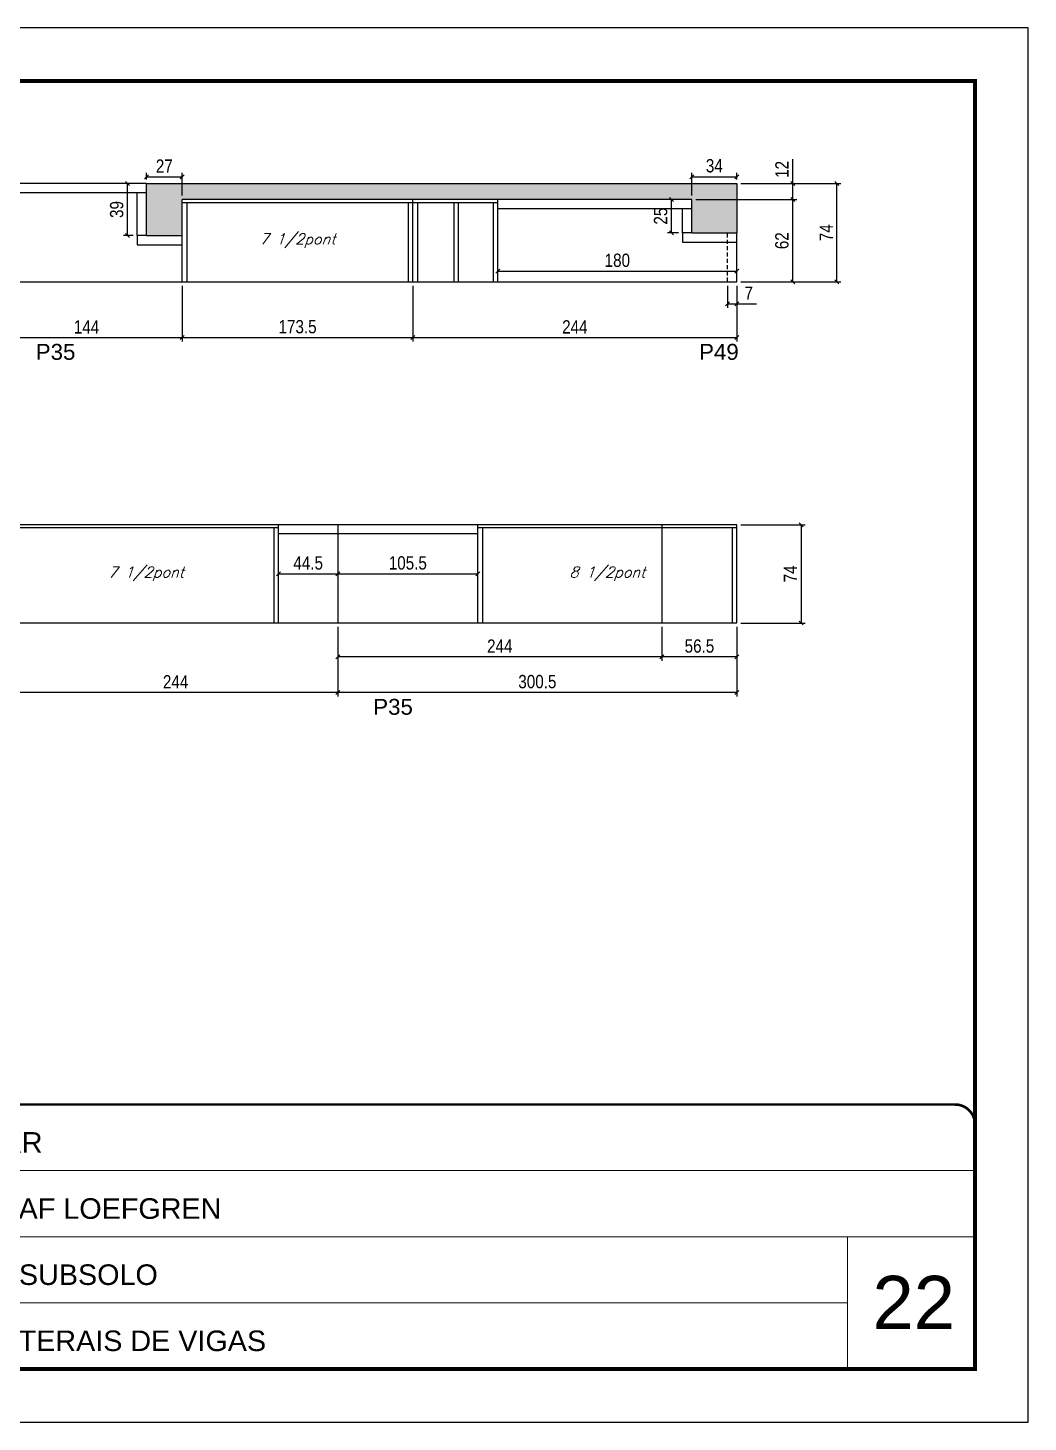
# Model space of a CAD drawing. Extents: x 3309 to 9590, y -2522 to 14608.
# Drawn here: x 5640 to 6393, y 7815 to 8865 of the extents above; entities that cross this region are included whole.
import ezdxf

# ---------------------------------------------------------------- set-up
doc = ezdxf.new("R2010")
doc.units = 0
for name, pattern in [('CONTINUO', [0]), ('DASHED', [0.75, 0.5, -0.25]), ('HIDDEN2', [4.7625, 3.175, -1.5875])]:
    doc.linetypes.add(name, pattern=pattern)
for name, color, linetype in [('5', 5, 'Continuous'), ('COTA', 241, 'Continuous'), ('Painéis', 200, 'Continuous'), ('SARR_2.2x7', 40, 'Continuous'), ('SARR_3.5x7', 81, 'Continuous'), ('texto', 7, 'Continuous')]:
    doc.layers.add(name, color=color, linetype=linetype)
for name, color, linetype, lineweight in [('CARIMBO', 255, 'Continuous', 9), ('Folhas', 255, 'Continuous', 9), ('SARRAFO DE PRESSAO', 251, 'DASHED', 9)]:
    doc.layers.add(name, color=color, linetype=linetype, lineweight=lineweight)
doc.layers.add('Laje_Perimetro', color=7, linetype='Continuous', plot=False)
doc.styles.add('ARIAL', font='arial.ttf')
doc.styles.add('COTA TECNICA', font='techl___.ttf', dxfattribs={"height": 10})
doc.styles.add('Romans', font='romans.shx')
doc.styles.get("Standard").update_dxf_attribs({"font": 'arial.ttf'})
doc.styles.add('Tecnologia', font='')
doc.styles.get('Tecnologia').set_extended_font_data('Forgotten Futurist')
doc.dimstyles.new('PAINEL', dxfattribs={"dimtxt": 10, "dimasz": 3, "dimexe": 3, "dimexo": 3, "dimgap": 3, "dimtad": 1, "dimdec": 1, "dimzin": 12, "dimdsep": 46, "dimtxsty": 'COTA TECNICA', "dimblk1": 'OBLIQUE', "dimblk2": 'OBLIQUE', "dimsah": 1, "dimcen": 0.9, "dimclrd": 4, "dimclre": 4, "dimclrt": 240, "dimadec": 1, "dimazin": 3, "dimtfac": 1, "dimtdec": 1, "dimtmove": 0, "dimatfit": 3, "dimfxl": 1, "dimtolj": 1, "dimtzin": 12, "dimarcsym": 0})

# ---------------------------------------------------------------- blocks, each defined once
blk = doc.blocks.new('9999999999')
at = {"color": 30, "linetype": 'CONTINUO'}
for p, q in [((98564.6, 34230.2), (98564.6, 34429.4)), ((98564.6, 34379.6), (99584, 34379.6)), ((98564.6, 34329.8), (99488, 34329.8)), ((99584, 34329.8), (99488, 34329.8)), ((99488, 34329.8), (99488, 34230.2)), ((98564.6, 34280), (99488, 34280))]:
    blk.add_line(p, q, dxfattribs=at)
at = {"color": 30, "linetype": 'CONTINUO', "const_width": 2}
blk.add_lwpolyline([(99584, 34230.2), (99584, 34414.4, 0.414214), (99569, 34429.4), (98229, 34429.4, 0.414214), (98214, 34414.4), (98214, 34245.2, 0.414214), (98229, 34230.2), (99584, 34230.2)], format="xyb", dxfattribs=at)
at = {"layer": 'Folhas'}
blk.add_lwpolyline([(98139, 34190.2), (99624, 34190.2), (99624, 35240.2), (98139, 35240.2)], close=True, dxfattribs=at)
at = {"layer": 'Folhas', "color": 30, "const_width": 3}
blk.add_lwpolyline([(98214, 34230.2), (99584, 34230.2), (99584, 35200.2), (98214, 35200.2)], close=True, dxfattribs=at)
at = {"color": 7, "linetype": 'Continuous', "ltscale": 5, "style": 'ARIAL'}
for s, height, p in [('SKR', 15.48, (98837.7, 34393.1)), ('LEAF LOEFGREN', 15.483, (98837.7, 34343.3)), ('4° SUBSOLO', 15.48, (98837.7, 34293.5)), ('NOVA SISTEMAS CONSTRUTIVOS', 11.059, (98263.2, 34267.2)), ('LATERAIS DE VIGAS', 15.483, (98837.7, 34243.7))]:
    blk.add_text(s, height=height, dxfattribs=at).set_placement(p)
at = {"layer": 'Folhas', "color": 7, "style": 'Tecnologia', "width": 1.5}
for s, p in [('CLIENTE:', (98573.7, 34397.2)), ('OBRA:', (98573.7, 34347.3)), ('PAVIMENTO:', (98573.7, 34297.5)), ('PROJETO:', (98573.7, 34247.7))]:
    blk.add_text(s, height=14, dxfattribs=at).set_placement(p)
blk = doc.blocks.new('_Oblique')
at = {"color": 0, "linetype": 'ByBlock', "lineweight": -2}
blk.add_line((-0.5, -0.5), (0.5, 0.5), dxfattribs=at)
blk = doc.blocks.new('*D788')
at = {"layer": 'COTA', "color": 4, "lineweight": -2, "transparency": 16777216}
for p, q in [((5612.2, 8670.7), (5612.2, 8628.7)), ((5756.2, 8670.7), (5756.2, 8628.7)), ((5612.2, 8631.7), (5756.2, 8631.7))]:
    blk.add_line(p, q, dxfattribs=at)
at = {"layer": 'Defpoints', "color": 0, "transparency": 16777216}
for p in [(5612.2, 8673.7), (5756.2, 8673.7), (5756.2, 8631.7)]:
    blk.add_point(p, dxfattribs=at)
at = {"layer": 'COTA', "color": 4, "lineweight": -2, "transparency": 16777216, "xscale": 3, "yscale": 3, "zscale": 3, "rotation": 180}
blk.add_blockref('_Oblique', (5612.2, 8631.7), dxfattribs=at)
at = {"layer": 'COTA', "color": 4, "lineweight": -2, "transparency": 16777216, "xscale": 3, "yscale": 3, "zscale": 3}
blk.add_blockref('_Oblique', (5756.2, 8631.7), dxfattribs=at)
at = {"layer": 'COTA', "color": 240, "transparency": 16777216, "insert": (5684.2, 8639.8), "char_height": 10, "attachment_point": 5, "style": 'COTA TECNICA'}
blk.add_mtext('\\A1;144', dxfattribs=at)
blk = doc.blocks.new('*D789')
at = {"layer": 'COTA', "color": 4, "lineweight": -2, "transparency": 16777216}
for p, q in [((5756.2, 8670.7), (5756.2, 8628.7)), ((5929.7, 8670.7), (5929.7, 8628.7)), ((5756.2, 8631.7), (5929.7, 8631.7))]:
    blk.add_line(p, q, dxfattribs=at)
at = {"layer": 'Defpoints', "color": 0, "transparency": 16777216}
for p in [(5756.2, 8673.7), (5929.7, 8673.7), (5929.7, 8631.7)]:
    blk.add_point(p, dxfattribs=at)
at = {"layer": 'COTA', "color": 4, "lineweight": -2, "transparency": 16777216, "xscale": 3, "yscale": 3, "zscale": 3, "rotation": 180}
blk.add_blockref('_Oblique', (5756.2, 8631.7), dxfattribs=at)
at = {"layer": 'COTA', "color": 4, "lineweight": -2, "transparency": 16777216, "xscale": 3, "yscale": 3, "zscale": 3}
blk.add_blockref('_Oblique', (5929.7, 8631.7), dxfattribs=at)
at = {"layer": 'COTA', "color": 240, "transparency": 16777216, "insert": (5843, 8639.9), "char_height": 10, "attachment_point": 5, "style": 'COTA TECNICA'}
blk.add_mtext('\\A1;173.5', dxfattribs=at)
blk = doc.blocks.new('*D790')
at = {"layer": 'COTA', "color": 4, "lineweight": -2, "transparency": 16777216}
for p, q in [((5929.7, 8670.7), (5929.7, 8628.7)), ((6173.7, 8670.7), (6173.7, 8628.7)), ((5929.7, 8631.7), (6173.7, 8631.7))]:
    blk.add_line(p, q, dxfattribs=at)
at = {"layer": 'Defpoints', "color": 0, "transparency": 16777216}
for p in [(5929.7, 8673.7), (6173.7, 8673.7), (6173.7, 8631.7)]:
    blk.add_point(p, dxfattribs=at)
at = {"layer": 'COTA', "color": 4, "lineweight": -2, "transparency": 16777216, "xscale": 3, "yscale": 3, "zscale": 3, "rotation": 180}
blk.add_blockref('_Oblique', (5929.7, 8631.7), dxfattribs=at)
at = {"layer": 'COTA', "color": 4, "lineweight": -2, "transparency": 16777216, "xscale": 3, "yscale": 3, "zscale": 3}
blk.add_blockref('_Oblique', (6173.7, 8631.7), dxfattribs=at)
at = {"layer": 'COTA', "color": 240, "transparency": 16777216, "insert": (6051.7, 8639.8), "char_height": 10, "attachment_point": 5, "style": 'COTA TECNICA'}
blk.add_mtext('\\A1;244', dxfattribs=at)
blk = doc.blocks.new('*D791')
at = {"layer": 'COTA', "color": 4, "lineweight": -2, "transparency": 16777216}
for p, q in [((6142.7, 8735.7), (6218.7, 8735.7)), ((6215.7, 8673.7), (6215.7, 8735.7)), ((6176.7, 8673.7), (6218.7, 8673.7))]:
    blk.add_line(p, q, dxfattribs=at)
at = {"layer": 'Defpoints', "color": 0, "transparency": 16777216}
for p in [(6139.7, 8735.7), (6215.7, 8735.7), (6173.7, 8673.7)]:
    blk.add_point(p, dxfattribs=at)
at = {"layer": 'COTA', "color": 4, "lineweight": -2, "transparency": 16777216, "xscale": 3, "yscale": 3, "zscale": 3}
for p, rotation in [((6215.7, 8735.7), 90), ((6215.7, 8673.7), 270)]:
    blk.add_blockref('_Oblique', p, dxfattribs=dict(at, rotation=rotation))
at = {"layer": 'COTA', "color": 240, "transparency": 16777216, "insert": (6207.6, 8704.7), "char_height": 10, "attachment_point": 5, "rotation": 90, "style": 'COTA TECNICA'}
blk.add_mtext('\\A1;62', dxfattribs=at)
blk = doc.blocks.new('*D792')
at = {"layer": 'COTA', "color": 4, "lineweight": -2, "transparency": 16777216}
for p, q in [((6215.7, 8747.7), (6215.7, 8766)), ((6176.7, 8747.7), (6218.7, 8747.7)), ((6215.7, 8735.7), (6215.7, 8747.7)), ((6142.7, 8735.7), (6218.7, 8735.7))]:
    blk.add_line(p, q, dxfattribs=at)
at = {"layer": 'Defpoints', "color": 0, "transparency": 16777216}
for p in [(6173.7, 8747.7), (6215.7, 8747.7), (6139.7, 8735.7)]:
    blk.add_point(p, dxfattribs=at)
at = {"layer": 'COTA', "color": 4, "lineweight": -2, "transparency": 16777216, "xscale": 3, "yscale": 3, "zscale": 3}
for p, rotation in [((6215.7, 8747.7), 90), ((6215.7, 8735.7), 270)]:
    blk.add_blockref('_Oblique', p, dxfattribs=dict(at, rotation=rotation))
at = {"layer": 'COTA', "color": 240, "transparency": 16777216, "insert": (6207.6, 8758.4), "char_height": 10, "attachment_point": 5, "rotation": 90, "style": 'COTA TECNICA'}
blk.add_mtext('\\A1;12', dxfattribs=at)
blk = doc.blocks.new('*D793')
at = {"layer": 'COTA', "color": 4, "lineweight": -2, "transparency": 16777216}
for p, q in [((6176.7, 8747.7), (6252, 8747.7)), ((6249, 8673.7), (6249, 8747.7)), ((6176.7, 8673.7), (6252, 8673.7))]:
    blk.add_line(p, q, dxfattribs=at)
at = {"layer": 'Defpoints', "color": 0, "transparency": 16777216}
for p in [(6173.7, 8747.7), (6249, 8747.7), (6173.7, 8673.7)]:
    blk.add_point(p, dxfattribs=at)
at = {"layer": 'COTA', "color": 4, "lineweight": -2, "transparency": 16777216, "xscale": 3, "yscale": 3, "zscale": 3}
for p, rotation in [((6249, 8747.7), 90), ((6249, 8673.7), 270)]:
    blk.add_blockref('_Oblique', p, dxfattribs=dict(at, rotation=rotation))
at = {"layer": 'COTA', "color": 240, "transparency": 16777216, "insert": (6240.9, 8710.7), "char_height": 10, "attachment_point": 5, "rotation": 90, "style": 'COTA TECNICA'}
blk.add_mtext('\\A1;74', dxfattribs=at)
blk = doc.blocks.new('*D794')
at = {"layer": 'COTA', "color": 4, "lineweight": -2, "transparency": 16777216}
for p, q in [((6139.7, 8738.7), (6139.7, 8755.9)), ((6139.7, 8752.9), (6173.7, 8752.9)), ((6173.7, 8750.7), (6173.7, 8755.9))]:
    blk.add_line(p, q, dxfattribs=at)
at = {"layer": 'Defpoints', "color": 0, "transparency": 16777216}
for p in [(6173.7, 8752.9), (6173.7, 8747.7), (6139.7, 8735.7)]:
    blk.add_point(p, dxfattribs=at)
at = {"layer": 'COTA', "color": 4, "lineweight": -2, "transparency": 16777216, "xscale": 3, "yscale": 3, "zscale": 3, "rotation": 180}
blk.add_blockref('_Oblique', (6139.7, 8752.9), dxfattribs=at)
at = {"layer": 'COTA', "color": 4, "lineweight": -2, "transparency": 16777216, "xscale": 3, "yscale": 3, "zscale": 3}
blk.add_blockref('_Oblique', (6173.7, 8752.9), dxfattribs=at)
at = {"layer": 'COTA', "color": 240, "transparency": 16777216, "insert": (6156.7, 8761.1), "char_height": 10, "attachment_point": 5, "style": 'COTA TECNICA'}
blk.add_mtext('\\A1;34', dxfattribs=at)
blk = doc.blocks.new('*D795')
at = {"layer": 'COTA', "color": 4, "lineweight": -2, "transparency": 16777216}
for p, q in [((5729.2, 8750.7), (5729.2, 8755.9)), ((5729.2, 8752.9), (5756.2, 8752.9)), ((5756.2, 8738.7), (5756.2, 8755.9))]:
    blk.add_line(p, q, dxfattribs=at)
at = {"layer": 'Defpoints', "color": 0, "transparency": 16777216}
for p in [(5729.2, 8747.7), (5756.2, 8752.9), (5756.2, 8735.7)]:
    blk.add_point(p, dxfattribs=at)
at = {"layer": 'COTA', "color": 4, "lineweight": -2, "transparency": 16777216, "xscale": 3, "yscale": 3, "zscale": 3, "rotation": 180}
blk.add_blockref('_Oblique', (5729.2, 8752.9), dxfattribs=at)
at = {"layer": 'COTA', "color": 4, "lineweight": -2, "transparency": 16777216, "xscale": 3, "yscale": 3, "zscale": 3}
blk.add_blockref('_Oblique', (5756.2, 8752.9), dxfattribs=at)
at = {"layer": 'COTA', "color": 240, "transparency": 16777216, "insert": (5742.7, 8760.9), "char_height": 10, "attachment_point": 5, "style": 'COTA TECNICA'}
blk.add_mtext('\\A1;27', dxfattribs=at)
blk = doc.blocks.new('*D796')
at = {"layer": 'COTA', "color": 4, "lineweight": -2, "transparency": 16777216}
for p, q in [((6166.7, 8670.7), (6166.7, 8654.2)), ((6173.7, 8670.7), (6173.7, 8654.2)), ((6166.7, 8657.2), (6173.7, 8657.2)), ((6173.7, 8657.2), (6188.5, 8657.2))]:
    blk.add_line(p, q, dxfattribs=at)
at = {"layer": 'Defpoints', "color": 0, "transparency": 16777216}
for p in [(6166.7, 8673.7), (6173.7, 8673.7), (6173.7, 8657.2)]:
    blk.add_point(p, dxfattribs=at)
at = {"layer": 'COTA', "color": 4, "lineweight": -2, "transparency": 16777216, "xscale": 3, "yscale": 3, "zscale": 3, "rotation": 180}
blk.add_blockref('_Oblique', (6166.7, 8657.2), dxfattribs=at)
at = {"layer": 'COTA', "color": 4, "lineweight": -2, "transparency": 16777216, "xscale": 3, "yscale": 3, "zscale": 3}
blk.add_blockref('_Oblique', (6173.7, 8657.2), dxfattribs=at)
at = {"layer": 'COTA', "color": 240, "transparency": 16777216, "insert": (6182.6, 8665.2), "char_height": 10, "attachment_point": 5, "style": 'COTA TECNICA'}
blk.add_mtext('\\A1;7', dxfattribs=at)
blk = doc.blocks.new('*D797')
at = {"layer": 'COTA', "color": 4, "lineweight": -2, "transparency": 16777216}
for p, q in [((5719.2, 8747.7), (5712.1, 8747.7)), ((5715.1, 8708.7), (5715.1, 8747.7)), ((5719.2, 8708.7), (5712.1, 8708.7))]:
    blk.add_line(p, q, dxfattribs=at)
at = {"layer": 'Defpoints', "color": 0, "transparency": 16777216}
for p in [(5715.1, 8747.7), (5722.2, 8747.7), (5722.2, 8708.7)]:
    blk.add_point(p, dxfattribs=at)
at = {"layer": 'COTA', "color": 4, "lineweight": -2, "transparency": 16777216, "xscale": 3, "yscale": 3, "zscale": 3}
for p, rotation in [((5715.1, 8747.7), 90), ((5715.1, 8708.7), 270)]:
    blk.add_blockref('_Oblique', p, dxfattribs=dict(at, rotation=rotation))
at = {"layer": 'COTA', "color": 240, "transparency": 16777216, "insert": (5706.9, 8728.2), "char_height": 10, "attachment_point": 5, "rotation": 90, "style": 'COTA TECNICA'}
blk.add_mtext('\\A1;39', dxfattribs=at)
blk = doc.blocks.new('*D799')
at = {"layer": 'COTA', "color": 4, "lineweight": -2, "transparency": 16777216}
for p, q in [((6129.7, 8735.7), (6121.4, 8735.7)), ((6124.4, 8710.7), (6124.4, 8735.7)), ((6129.7, 8710.7), (6121.4, 8710.7))]:
    blk.add_line(p, q, dxfattribs=at)
at = {"layer": 'Defpoints', "color": 0, "transparency": 16777216}
for p in [(6124.4, 8735.7), (6132.7, 8735.7), (6132.7, 8710.7)]:
    blk.add_point(p, dxfattribs=at)
at = {"layer": 'COTA', "color": 4, "lineweight": -2, "transparency": 16777216, "xscale": 3, "yscale": 3, "zscale": 3}
for p, rotation in [((6124.4, 8735.7), 90), ((6124.4, 8710.7), 270)]:
    blk.add_blockref('_Oblique', p, dxfattribs=dict(at, rotation=rotation))
at = {"layer": 'COTA', "color": 240, "transparency": 16777216, "insert": (6116.3, 8723.2), "char_height": 10, "attachment_point": 5, "rotation": 90, "style": 'COTA TECNICA'}
blk.add_mtext('\\A1;25', dxfattribs=at)
blk = doc.blocks.new('*D800')
at = {"layer": 'COTA', "color": 4, "lineweight": -2, "transparency": 16777216}
for p, q in [((5993.7, 8676.7), (5993.7, 8684.8)), ((6173.7, 8676.7), (6173.7, 8684.8)), ((5993.7, 8681.8), (6173.7, 8681.8))]:
    blk.add_line(p, q, dxfattribs=at)
at = {"layer": 'Defpoints', "color": 0, "transparency": 16777216}
for p in [(5993.7, 8673.7), (6173.7, 8681.8), (6173.7, 8673.7)]:
    blk.add_point(p, dxfattribs=at)
at = {"layer": 'COTA', "color": 4, "lineweight": -2, "transparency": 16777216, "xscale": 3, "yscale": 3, "zscale": 3, "rotation": 180}
blk.add_blockref('_Oblique', (5993.7, 8681.8), dxfattribs=at)
at = {"layer": 'COTA', "color": 4, "lineweight": -2, "transparency": 16777216, "xscale": 3, "yscale": 3, "zscale": 3}
blk.add_blockref('_Oblique', (6173.7, 8681.8), dxfattribs=at)
at = {"layer": 'COTA', "color": 240, "transparency": 16777216, "insert": (6083.7, 8689.9), "char_height": 10, "attachment_point": 5, "style": 'COTA TECNICA'}
blk.add_mtext('\\A1;180', dxfattribs=at)
blk = doc.blocks.new('*D801')
at = {"layer": 'COTA', "color": 4, "lineweight": -2, "transparency": 16777216}
for p, q in [((5873.2, 8413.8), (5873.2, 8361.4)), ((6173.7, 8413.8), (6173.7, 8361.4)), ((6173.7, 8364.4), (5873.2, 8364.4))]:
    blk.add_line(p, q, dxfattribs=at)
at = {"layer": 'Defpoints', "color": 0, "transparency": 16777216}
for p in [(5873.2, 8416.8), (6173.7, 8416.8), (5873.2, 8364.4)]:
    blk.add_point(p, dxfattribs=at)
at = {"layer": 'COTA', "color": 4, "lineweight": -2, "transparency": 16777216, "xscale": 3, "yscale": 3, "zscale": 3, "rotation": 180}
blk.add_blockref('_Oblique', (5873.2, 8364.4), dxfattribs=at)
at = {"layer": 'COTA', "color": 4, "lineweight": -2, "transparency": 16777216, "xscale": 3, "yscale": 3, "zscale": 3}
blk.add_blockref('_Oblique', (6173.7, 8364.4), dxfattribs=at)
at = {"layer": 'COTA', "color": 240, "transparency": 16777216, "insert": (6023.5, 8372.6), "char_height": 10, "attachment_point": 5, "style": 'COTA TECNICA'}
blk.add_mtext('\\A1;300.5', dxfattribs=at)
blk = doc.blocks.new('*D802')
at = {"layer": 'COTA', "color": 4, "lineweight": -2, "transparency": 16777216}
for p, q in [((5629.2, 8413.8), (5629.2, 8361.4)), ((5873.2, 8413.8), (5873.2, 8361.4)), ((5873.2, 8364.4), (5629.2, 8364.4))]:
    blk.add_line(p, q, dxfattribs=at)
at = {"layer": 'Defpoints', "color": 0, "transparency": 16777216}
for p in [(5629.2, 8416.8), (5873.2, 8416.8), (5629.2, 8364.4)]:
    blk.add_point(p, dxfattribs=at)
at = {"layer": 'COTA', "color": 4, "lineweight": -2, "transparency": 16777216, "xscale": 3, "yscale": 3, "zscale": 3, "rotation": 180}
blk.add_blockref('_Oblique', (5629.2, 8364.4), dxfattribs=at)
at = {"layer": 'COTA', "color": 4, "lineweight": -2, "transparency": 16777216, "xscale": 3, "yscale": 3, "zscale": 3}
blk.add_blockref('_Oblique', (5873.2, 8364.4), dxfattribs=at)
at = {"layer": 'COTA', "color": 240, "transparency": 16777216, "insert": (5751.2, 8372.5), "char_height": 10, "attachment_point": 5, "style": 'COTA TECNICA'}
blk.add_mtext('\\A1;244', dxfattribs=at)
blk = doc.blocks.new('*D805')
at = {"layer": 'COTA', "color": 4, "lineweight": -2, "transparency": 16777216}
for p, q in [((6117.2, 8413.8), (6117.2, 8388.3)), ((6173.7, 8413.8), (6173.7, 8388.3)), ((6173.7, 8391.3), (6117.2, 8391.3))]:
    blk.add_line(p, q, dxfattribs=at)
at = {"layer": 'Defpoints', "color": 0, "transparency": 16777216}
for p in [(6117.2, 8416.8), (6173.7, 8416.8), (6117.2, 8391.3)]:
    blk.add_point(p, dxfattribs=at)
at = {"layer": 'COTA', "color": 4, "lineweight": -2, "transparency": 16777216, "xscale": 3, "yscale": 3, "zscale": 3, "rotation": 180}
blk.add_blockref('_Oblique', (6117.2, 8391.3), dxfattribs=at)
at = {"layer": 'COTA', "color": 4, "lineweight": -2, "transparency": 16777216, "xscale": 3, "yscale": 3, "zscale": 3}
blk.add_blockref('_Oblique', (6173.7, 8391.3), dxfattribs=at)
at = {"layer": 'COTA', "color": 240, "transparency": 16777216, "insert": (6145.5, 8399.4), "char_height": 10, "attachment_point": 5, "style": 'COTA TECNICA'}
blk.add_mtext('\\A1;56.5', dxfattribs=at)
blk = doc.blocks.new('*D806')
at = {"layer": 'COTA', "color": 4, "lineweight": -2, "transparency": 16777216}
for p, q in [((5873.2, 8413.8), (5873.2, 8388.3)), ((6117.2, 8413.8), (6117.2, 8388.3)), ((6117.2, 8391.3), (5873.2, 8391.3))]:
    blk.add_line(p, q, dxfattribs=at)
at = {"layer": 'Defpoints', "color": 0, "transparency": 16777216}
for p in [(5873.2, 8416.8), (6117.2, 8416.8), (5873.2, 8391.3)]:
    blk.add_point(p, dxfattribs=at)
at = {"layer": 'COTA', "color": 4, "lineweight": -2, "transparency": 16777216, "xscale": 3, "yscale": 3, "zscale": 3, "rotation": 180}
blk.add_blockref('_Oblique', (5873.2, 8391.3), dxfattribs=at)
at = {"layer": 'COTA', "color": 4, "lineweight": -2, "transparency": 16777216, "xscale": 3, "yscale": 3, "zscale": 3}
blk.add_blockref('_Oblique', (6117.2, 8391.3), dxfattribs=at)
at = {"layer": 'COTA', "color": 240, "transparency": 16777216, "insert": (5995.2, 8399.4), "char_height": 10, "attachment_point": 5, "style": 'COTA TECNICA'}
blk.add_mtext('\\A1;244', dxfattribs=at)
blk = doc.blocks.new('*D815')
at = {"layer": 'COTA', "color": 4, "lineweight": -2, "transparency": 16777216}
blk.add_line((5828.7, 8453.8), (5873.2, 8453.8), dxfattribs=at)
at = {"layer": 'Defpoints', "color": 0, "transparency": 16777216}
for p in [(5828.7, 8453.8), (5873.2, 8453.8), (5873.2, 8453.8)]:
    blk.add_point(p, dxfattribs=at)
at = {"layer": 'COTA', "color": 4, "lineweight": -2, "transparency": 16777216, "xscale": 3, "yscale": 3, "zscale": 3, "rotation": 180}
blk.add_blockref('_Oblique', (5828.7, 8453.8), dxfattribs=at)
at = {"layer": 'COTA', "color": 4, "lineweight": -2, "transparency": 16777216, "xscale": 3, "yscale": 3, "zscale": 3}
blk.add_blockref('_Oblique', (5873.2, 8453.8), dxfattribs=at)
at = {"layer": 'COTA', "color": 240, "transparency": 16777216, "insert": (5851, 8462), "char_height": 10, "attachment_point": 5, "style": 'COTA TECNICA'}
blk.add_mtext('\\A1;44.5', dxfattribs=at)
blk = doc.blocks.new('*D816')
at = {"layer": 'COTA', "color": 4, "lineweight": -2, "transparency": 16777216}
blk.add_line((5873.2, 8453.8), (5978.7, 8453.8), dxfattribs=at)
at = {"layer": 'Defpoints', "color": 0, "transparency": 16777216}
for p in [(5873.2, 8453.8), (5978.7, 8453.8), (5978.7, 8453.8)]:
    blk.add_point(p, dxfattribs=at)
at = {"layer": 'COTA', "color": 4, "lineweight": -2, "transparency": 16777216, "xscale": 3, "yscale": 3, "zscale": 3, "rotation": 180}
blk.add_blockref('_Oblique', (5873.2, 8453.8), dxfattribs=at)
at = {"layer": 'COTA', "color": 4, "lineweight": -2, "transparency": 16777216, "xscale": 3, "yscale": 3, "zscale": 3}
blk.add_blockref('_Oblique', (5978.7, 8453.8), dxfattribs=at)
at = {"layer": 'COTA', "color": 240, "transparency": 16777216, "insert": (5926, 8462), "char_height": 10, "attachment_point": 5, "style": 'COTA TECNICA'}
blk.add_mtext('\\A1;105.5', dxfattribs=at)
blk = doc.blocks.new('*D817')
at = {"layer": 'COTA', "color": 4, "lineweight": -2, "transparency": 16777216}
for p, q in [((6176.7, 8490.8), (6225.1, 8490.8)), ((6222.1, 8490.8), (6222.1, 8416.8)), ((6176.7, 8416.8), (6225.1, 8416.8))]:
    blk.add_line(p, q, dxfattribs=at)
at = {"layer": 'Defpoints', "color": 0, "transparency": 16777216}
for p in [(6173.7, 8490.8), (6173.7, 8416.8), (6222.1, 8416.8)]:
    blk.add_point(p, dxfattribs=at)
at = {"layer": 'COTA', "color": 4, "lineweight": -2, "transparency": 16777216, "xscale": 3, "yscale": 3, "zscale": 3}
for p, rotation in [((6222.1, 8490.8), 90), ((6222.1, 8416.8), 270)]:
    blk.add_blockref('_Oblique', p, dxfattribs=dict(at, rotation=rotation))
at = {"layer": 'COTA', "color": 240, "transparency": 16777216, "insert": (6214, 8453.8), "char_height": 10, "attachment_point": 5, "rotation": 90, "style": 'COTA TECNICA'}
blk.add_mtext('\\A1;74', dxfattribs=at)

msp = doc.modelspace()

# ---------------------------------------------------------------- hatches: boundary and pattern name
at = {"layer": 'COTA'}
h = msp.add_hatch(dxfattribs=at)
h.set_pattern_fill('AR-CONC', color=256, scale=0.03)
h.set_pattern_definition([(50, (0, 34.454), (5.46554, -0.4781726), [0.5715, -6.2865]), (355, (0, 34.454), (-1.0573026, 5.7317054), [0.4572, -5.0292175]), (100.451445, (0.4555, 34.414), (4.4082374, 5.2535326), [0.4857003, -5.3427073]), (46.1842, (0, 35.978), (8.1323712, -1.26127), [0.85725, -9.42975]), (96.63556, (0.678, 35.873), (7.122124, 7.422784), [0.728551, -8.014068]), (351.18415, (0, 35.978), (7.122124, 7.422784), [0.685799, -7.543792]), (21, (0.762, 35.597), (4.5484317, -3.067956), [0.5715, -6.2865]), (326, (0.762, 35.597), (1.8540609, 5.525639), [0.4572, -5.0292]), (71.451445, (1.141, 35.3413), (6.4024926, 2.457683), [0.4857003, -5.342698]), (37.5, (0, 34.454), (0.0926581, 2.53665117), [0, -4.96824, 0, -5.1054, 0, -5.04825]), (7.5, (0, 34.454), (2.0045899, 3.00541724), [0, -2.91084, 0, -4.85394, 0, -1.92405]), (327.5, (-1.6993, 34.454), (4.06771786, -0.17186232), [0, -1.905, 0, -5.9436, 0, -7.8867]), (317.5, (-2.4613, 34.454), (4.4438754, 0.7627947), [0, -2.4765, 0, -3.94716, 0, -5.6007])])
h.paths.add_polyline_path([(5729.23, 8708.7), (5756.23, 8708.7), (5756.23, 8735.7), (6139.73, 8735.7), (6139.73, 8710.7), (6173.73, 8710.7), (6173.73, 8747.7), (5729.23, 8747.7)])

# ---------------------------------------------------------------- linework, layer by layer
for p, q in [((5729.23, 8747.7), (6173.73, 8747.7)), ((6173.73, 8747.7), (6173.73, 8710.7)), ((5964.08, 8673.7), (5964.08, 8733.5)), ((5993.73, 8673.7), (5993.73, 8735.7)), ((5729.23, 8708.7), (5722.23, 8708.7)), ((5722.23, 8708.7), (5722.23, 8701.7)), ((6139.73, 8710.7), (6132.73, 8710.7)), ((6132.73, 8710.7), (6132.73, 8703.7))]:
    msp.add_line(p, q, dxfattribs=at)
at = {"layer": 'Laje_Perimetro'}
msp.add_lwpolyline([(6392.87, 8864.98), (4907.87, 8864.98), (4907.87, 7814.98), (6392.87, 7814.98)], close=True, dxfattribs=at)
at = {"layer": 'Painéis', "linetype": 'ByBlock'}
for p, q in [((5729.23, 8747.7), (5368.23, 8747.7)), ((5729.23, 8708.7), (5729.23, 8747.7)), ((5756.23, 8673.7), (5756.23, 8735.7)), ((6139.73, 8735.7), (5756.23, 8735.7)), ((5929.73, 8673.7), (5929.73, 8735.7)), ((6139.73, 8710.7), (6139.73, 8735.7)), ((5729.23, 8708.7), (5756.23, 8708.7)), ((6139.73, 8710.7), (6173.73, 8710.7)), ((6173.73, 8673.7), (6173.73, 8710.7)), ((5368.23, 8673.7), (6173.73, 8673.7)), ((6173.73, 8490.85), (5629.23, 8490.85)), ((5873.23, 8490.85), (5873.23, 8416.85)), ((6117.23, 8490.85), (6117.23, 8416.85)), ((6173.73, 8416.85), (6173.73, 8490.85)), ((5368.23, 8416.85), (6173.73, 8416.85))]:
    msp.add_line(p, q, dxfattribs=at)
at = {"layer": 'SARR_2.2x7', "linetype": 'Continuous'}
for p, q in [((5729.23, 8740.7), (5612.23, 8740.7)), ((5722.23, 8708.7), (5722.23, 8740.7)), ((5756.23, 8733.5), (5929.73, 8733.5)), ((5929.73, 8733.5), (5993.73, 8733.5)), ((6139.73, 8728.7), (5993.73, 8728.7)), ((6132.73, 8710.7), (6132.73, 8728.7)), ((5722.23, 8701.7), (5756.23, 8701.7)), ((6132.73, 8703.7), (6173.73, 8703.7)), ((5629.23, 8488.65), (5828.73, 8488.65)), ((5978.73, 8488.65), (6173.73, 8488.65)), ((5873.23, 8483.85), (5828.73, 8483.85)), ((5978.73, 8483.85), (5873.23, 8483.85))]:
    msp.add_line(p, q, dxfattribs=at)
at = {"layer": 'SARR_2.2x7', "linetype": 'HIDDEN2'}
msp.add_line((6166.73, 8673.7), (6166.73, 8710.7), dxfattribs=at)
at = {"layer": 'SARR_3.5x7'}
for p, q in [((5759.73, 8733.5), (5759.73, 8673.7)), ((5926.23, 8733.5), (5926.23, 8673.7)), ((5933.23, 8733.5), (5933.23, 8673.7)), ((5960.58, 8733.5), (5960.58, 8673.7)), ((5990.23, 8733.5), (5990.23, 8673.7)), ((5825.23, 8488.65), (5825.23, 8416.85)), ((5828.73, 8416.85), (5828.73, 8490.85)), ((5978.73, 8416.85), (5978.73, 8490.85)), ((5982.23, 8488.65), (5982.23, 8416.85)), ((6170.23, 8488.65), (6170.23, 8416.85))]:
    msp.add_line(p, q, dxfattribs=at)

# ---------------------------------------------------------------- block references
at = {"layer": 'SARRAFO DE PRESSAO', "color": 6, "linetype": 'ByBlock'}
msp.add_blockref('9999999999', (-93231.11, -26375.22), dxfattribs=at)

# ---------------------------------------------------------------- texts
at = {"layer": '5', "linetype": 'Continuous'}
for s, p in [('P35', (5645.96, 8615)), ('P49', (6145.25, 8615)), ('P35', (5899.97, 8347.68))]:
    msp.add_text(s, height=12, rotation=359.99996, dxfattribs=at).set_placement(p)
at = {"layer": 'CARIMBO', "style": 'ARIAL'}
msp.add_text('22', height=40, dxfattribs=at).set_placement((6275.73, 7885.13))
at = {"layer": 'texto', "color": 2, "char_height": 8, "attachment_point": 5, "style": 'Romans'}
for s, insert in [('{\\Q19;\\C256;7 1/2pont}', (5842.98, 8704.7)), ('{\\Q19;\\C256;7 1/2pont}', (5728.98, 8453.85)), ('{\\Q19;\\C256;8 1/2pont}', (6076.23, 8453.85))]:
    msp.add_mtext(s, dxfattribs=dict(at, insert=insert))

# ---------------------------------------------------------------- dimensions: what is measured, and where the dimension line sits
at = {"layer": 'COTA'}
for base, p1, p2, picture, middle in [((5756.23, 8752.87), (5729.23, 8747.7), (5756.23, 8735.7), '*D795', (5742.73, 8760.94)), ((6173.73, 8752.87), (6139.73, 8735.7), (6173.73, 8747.7), '*D794', (6156.73, 8761.09)), ((6173.73, 8681.75), (5993.73, 8673.7), (6173.73, 8673.7), '*D800', (6083.73, 8689.88)), ((5929.73, 8631.7), (5756.23, 8673.7), (5929.73, 8673.7), '*D789', (5842.98, 8639.92)), ((6173.73, 8657.15), (6166.73, 8673.7), (6173.73, 8673.7), '*D796', (6182.6, 8665.22)), ((5873.23, 8453.85), (5828.73, 8453.85), (5873.23, 8453.85), '*D815', (5850.98, 8461.96))]:
    dim = msp.add_linear_dim(base=base, p1=p1, p2=p2, dimstyle='PAINEL', dxfattribs=at)
    dim.commit()
    dim.dimension.update_dxf_attribs({"geometry": picture, "text_midpoint": middle})
for base, p1, p2, angle, picture, middle in [((6215.67, 8747.7), (6139.73, 8735.7), (6173.73, 8747.7), 90, '*D792', (6207.61, 8758.36)), ((5715.12, 8747.7), (5722.23, 8708.7), (5722.23, 8747.7), 90, '*D797', (5706.87, 8728.2)), ((6248.97, 8747.7), (6173.73, 8673.7), (6173.73, 8747.7), 90, '*D793', (6240.9, 8710.7)), ((6124.42, 8735.7), (6132.73, 8710.7), (6132.73, 8735.7), 90, '*D799', (6116.31, 8723.2)), ((6215.67, 8735.7), (6173.73, 8673.7), (6139.73, 8735.7), 90, '*D791', (6207.56, 8704.7)), ((6222.09, 8416.85), (6173.73, 8490.85), (6173.73, 8416.85), 90, '*D817', (6214.02, 8453.85)), ((5873.23, 8364.39), (6173.73, 8416.85), (5873.23, 8416.85), 180, '*D801', (6023.48, 8372.61)), ((6117.23, 8391.33), (6173.73, 8416.85), (6117.23, 8416.85), 180, '*D805', (6145.48, 8399.44))]:
    dim = msp.add_linear_dim(base=base, p1=p1, p2=p2, angle=angle, dimstyle='PAINEL', dxfattribs=at)
    dim.commit()
    dim.dimension.update_dxf_attribs({"geometry": picture, "text_midpoint": middle})
for base, p1, p2, picture, middle in [((5756.23, 8631.7), (5612.23, 8673.7), (5756.23, 8673.7), '*D788', (5684.23, 8639.78)), ((6173.73, 8631.7), (5929.73, 8673.7), (6173.73, 8673.7), '*D790', (6051.73, 8639.78)), ((5978.73, 8453.85), (5873.23, 8453.85), (5978.73, 8453.85), '*D816', (5925.98, 8461.96))]:
    dim = msp.add_linear_dim(base=base, p1=p1, p2=p2, dimstyle='PAINEL', override={"dimtmove": 1}, dxfattribs=at)
    dim.commit()
    dim.dimension.update_dxf_attribs({"geometry": picture, "text_midpoint": middle})
for base, p1, p2, picture, middle in [((5629.23, 8364.39), (5873.23, 8416.85), (5629.23, 8416.85), '*D802', (5751.23, 8372.47)), ((5873.23, 8391.33), (6117.23, 8416.85), (5873.23, 8416.85), '*D806', (5995.23, 8399.4))]:
    dim = msp.add_linear_dim(base=base, p1=p1, p2=p2, angle=180, dimstyle='PAINEL', override={"dimtmove": 1}, dxfattribs=at)
    dim.commit()
    dim.dimension.update_dxf_attribs({"geometry": picture, "text_midpoint": middle})

doc.saveas('drawing.dxf')
